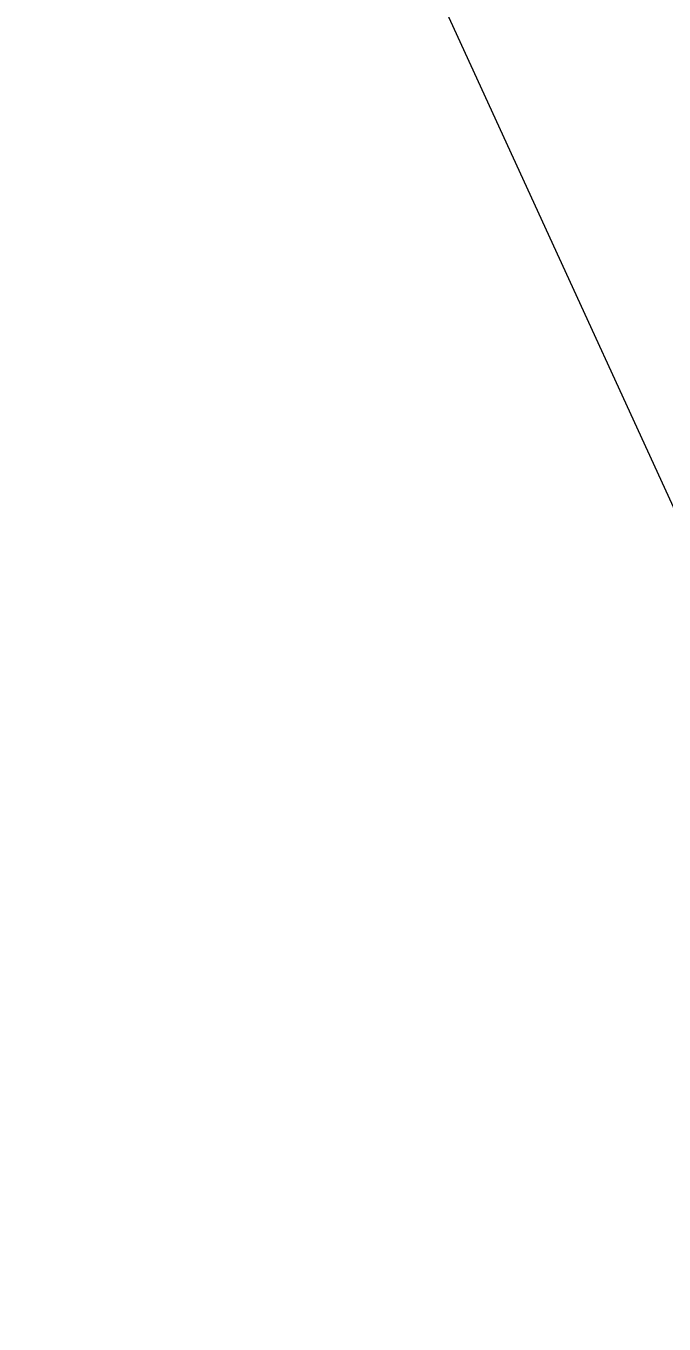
# Model space of a CAD drawing. Header units: millimetres. Extents: x 89051 to 218395, y -330386 to -125649.
# Drawn here: x 90951 to 91129.1, y -126885.1 to -126522.4 of the extents above; entities that cross this region are included whole.
import ezdxf

# ---------------------------------------------------------------- set-up
doc = ezdxf.new("R2010")
doc.units = ezdxf.units.MM
doc.header["$LTSCALE"] = 13
doc.layers.add('标注、文本', color=3, linetype='Continuous', lineweight=25)
doc.layers.add('铁心', color=3, linetype='Continuous', lineweight=0)
doc.styles.get("Standard").update_dxf_attribs({"font": 'gbenor.shx', "bigfont": 'gbcbig.shx'})
doc.dimstyles.new('1-15', dxfattribs={"dimscale": 20, "dimtxt": 3.5, "dimasz": 2, "dimexe": 1.5, "dimexo": 0.5, "dimgap": 0.5, "dimtad": 1, "dimtoh": 1, "dimdec": 1, "dimdsep": 46, "dimtxsty": 'Standard', "dimcen": 2.5, "dimclrd": 3, "dimclre": 3, "dimclrt": 3, "dimadec": 0, "dimazin": 2, "dimtfac": 1, "dimtdec": 1, "dimtmove": 0, "dimatfit": 2, "dimfxl": 1, "dimarcsym": 0})

# ---------------------------------------------------------------- blocks, each defined once
blk = doc.blocks.new('*D518')
at = {"layer": 'Defpoints', "color": 0, "transparency": 16777216}
for p in [(91554.26, -126901.08), (91166.74, -127001.08), (91554.26, -127001.08)]:
    blk.add_point(p, dxfattribs=at)
at = {"layer": '标注、文本', "color": 3, "lineweight": -2, "transparency": 16777216}
for p, q in [((91544.26, -126901.08), (91136.74, -126901.08)), ((91166.74, -126941.08), (91166.74, -126961.08)), ((91544.26, -127001.08), (91136.74, -127001.08))]:
    blk.add_line(p, q, dxfattribs=at)
at = {"layer": '标注、文本', "color": 3, "transparency": 16777216}
for points in [[(91160.07, -126941.08), (91173.4, -126941.08), (91166.74, -126901.08)], [(91160.07, -126961.08), (91173.4, -126961.08), (91166.74, -127001.08)]]:
    blk.add_solid(points, dxfattribs=at)
at = {"layer": '标注、文本', "color": 3, "transparency": 16777216, "insert": (91121.74, -126941.88), "char_height": 70, "attachment_point": 5, "rotation": 90}
blk.add_mtext('100', dxfattribs=at)

msp = doc.modelspace()

# ---------------------------------------------------------------- linework, layer by layer
at = {"layer": '铁心'}
msp.add_lwpolyline([(91273.62, -126966.42), (90950.98, -126262.06), (90950.98, -126262.06)], dxfattribs=at)

# ---------------------------------------------------------------- dimensions: what is measured, and where the dimension line sits
at = {"layer": '标注、文本'}
dim = msp.add_linear_dim(base=(91166.74, -127001.08), p1=(91554.26, -126901.08), p2=(91554.26, -127001.08), angle=90, dimstyle='1-15', dxfattribs=at)
dim.commit()
dim.dimension.update_dxf_attribs({"geometry": '*D518', "text_midpoint": (91166.74, -126941.88), "dimtype": 160})

doc.saveas('drawing.dxf')
